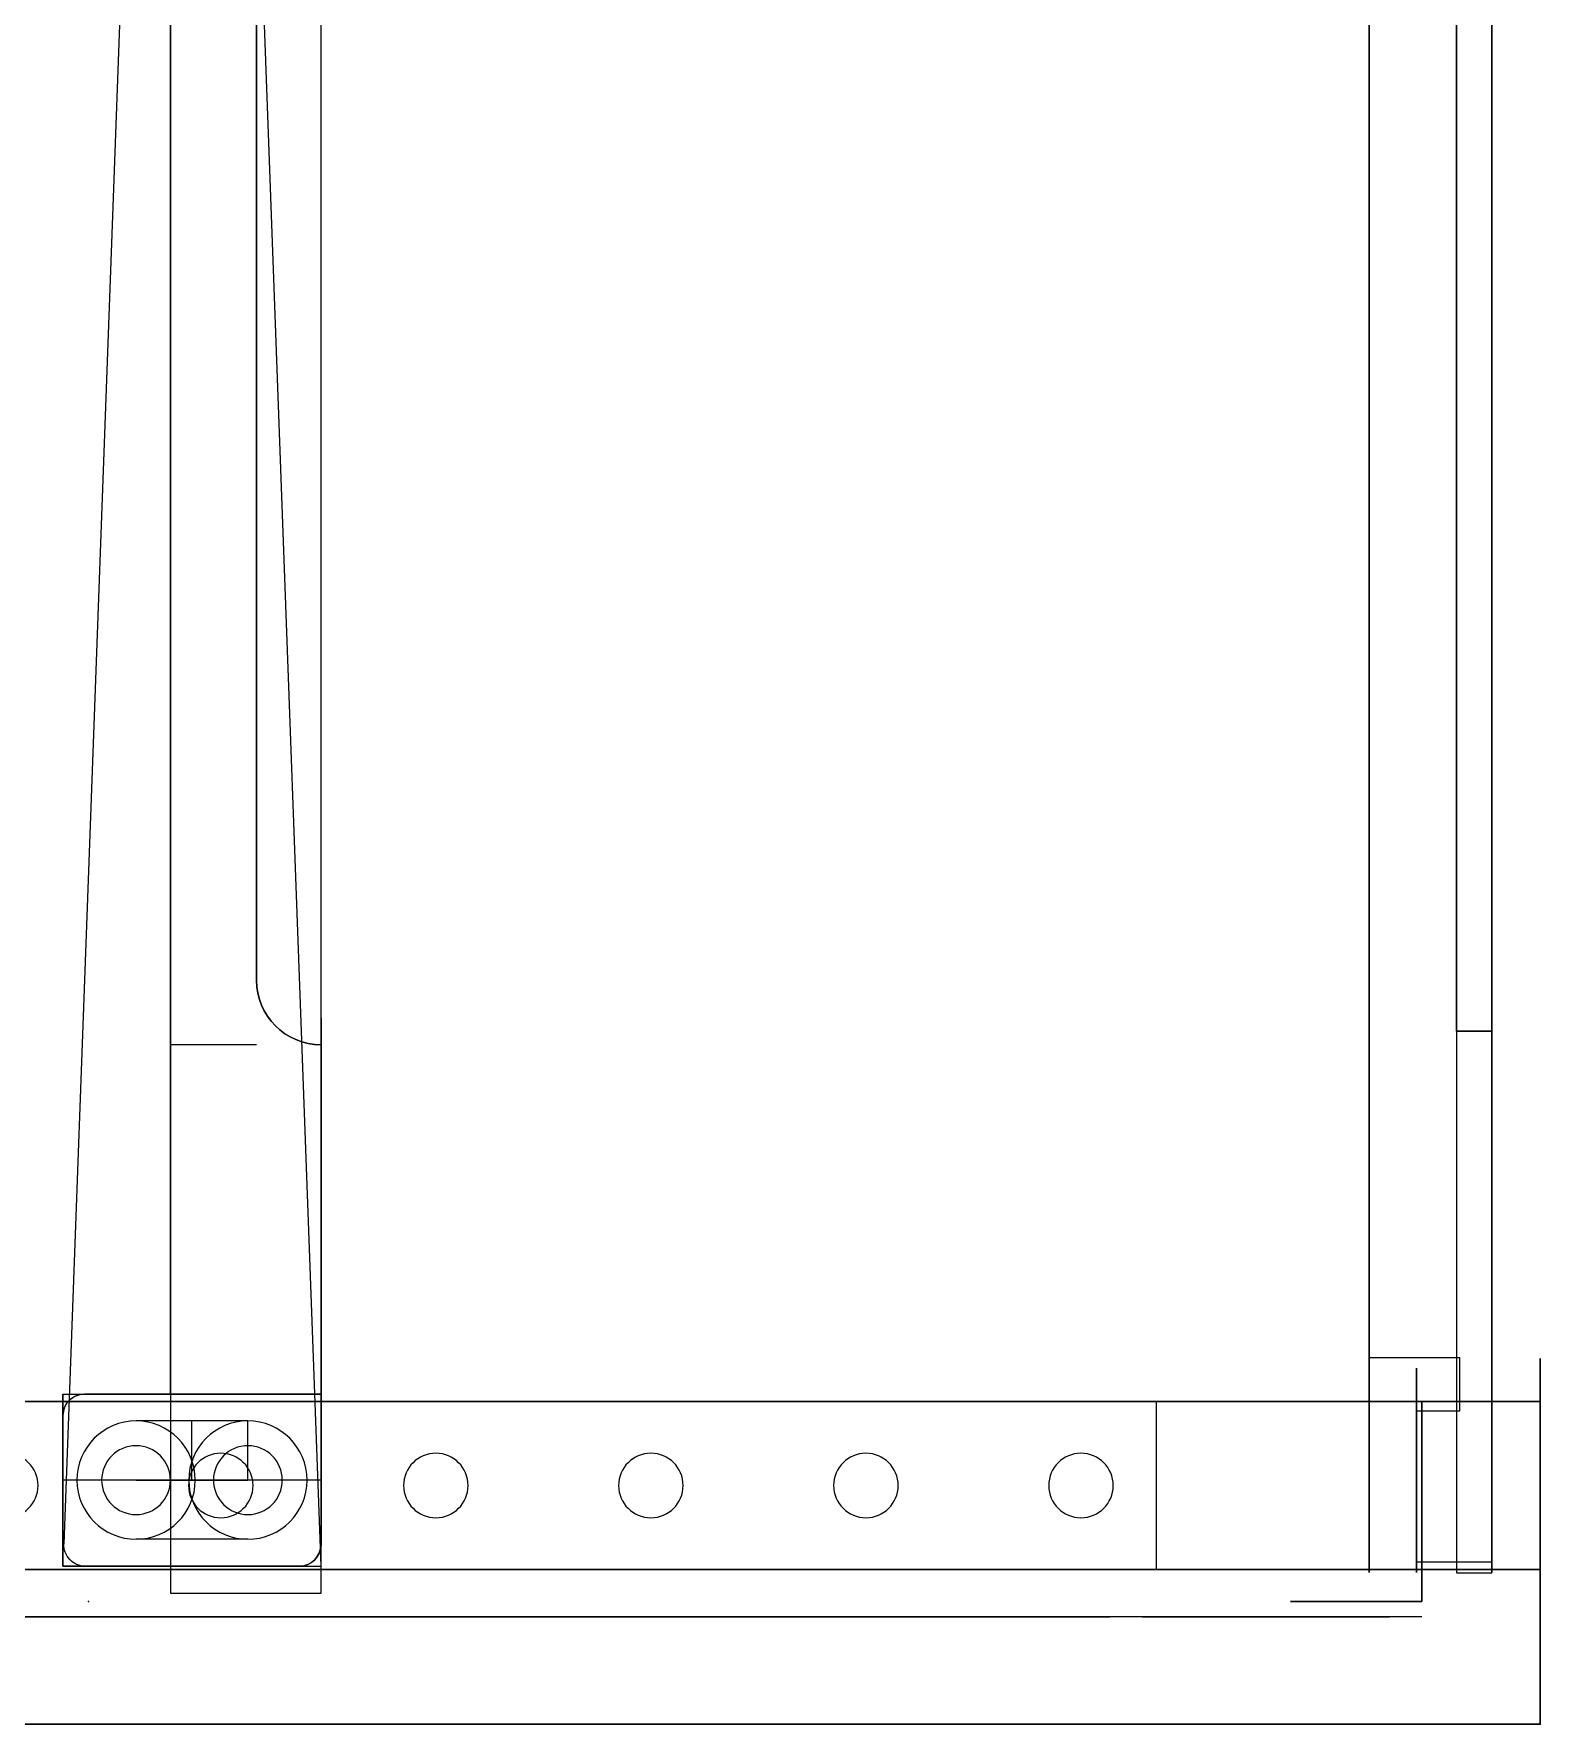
# Model space of a CAD drawing. Header units: centimetres. Extents: x -6.4 to 7.1, y 0 to 33.6.
# Drawn here: x 0.11 to 7.11, y 0 to 7.86 of the extents above; entities that cross this region are included whole.
import ezdxf

# ---------------------------------------------------------------- set-up
doc = ezdxf.new("R2010")
doc.units = ezdxf.units.CM
doc.header["$MEASUREMENT"] = 0
for name, color, linetype in [('1. Top rod v3_Sketch1', 7, 'Continuous'), ('1. Top rod v3_Sketch2', 7, 'Continuous'), ('1. Top rod v3_Sketch3', 7, 'Continuous'), ('1. Top rod v3_Sketch4', 7, 'Continuous'), ('1. Top rod v3_Sketch5', 7, 'Continuous'), ('1. Top rod v3_Sketch6', 7, 'Continuous'), ('1. Top rod v3_Sketch7', 7, 'Continuous'), ('2. Front Panel v6_Sketch1', 7, 'Continuous'), ('2. Front Panel v6_Sketch10', 7, 'Continuous'), ('2. Front Panel v6_Sketch11', 7, 'Continuous'), ('2. Front Panel v6_Sketch12', 7, 'Continuous'), ('2. Front Panel v6_Sketch13', 7, 'Continuous'), ('2. Front Panel v6_Sketch15', 7, 'Continuous'), ('2. Front Panel v6_Sketch16', 7, 'Continuous'), ('2. Front Panel v6_Sketch17', 7, 'Continuous'), ('2. Front Panel v6_Sketch18', 7, 'Continuous'), ('2. Front Panel v6_Sketch19', 7, 'Continuous'), ('2. Front Panel v6_Sketch2', 7, 'Continuous'), ('2. Front Panel v6_Sketch20', 7, 'Continuous'), ('2. Front Panel v6_Sketch21', 7, 'Continuous'), ('2. Front Panel v6_Sketch22', 7, 'Continuous'), ('2. Front Panel v6_Sketch23', 7, 'Continuous'), ('2. Front Panel v6_Sketch25', 7, 'Continuous'), ('2. Front Panel v6_Sketch27', 7, 'Continuous'), ('2. Front Panel v6_Sketch28', 7, 'Continuous'), ('2. Front Panel v6_Sketch29', 7, 'Continuous'), ('2. Front Panel v6_Sketch3', 7, 'Continuous'), ('2. Front Panel v6_Sketch30', 7, 'Continuous'), ('2. Front Panel v6_Sketch31', 7, 'Continuous'), ('2. Front Panel v6_Sketch4', 7, 'Continuous'), ('3. Side rod v3_Sketch1', 7, 'Continuous'), ('3. Side rod v3_Sketch2', 7, 'Continuous'), ('3. Side rod v3_Sketch3', 7, 'Continuous'), ('3. Side rod v3_Sketch4', 7, 'Continuous'), ('3. Side rod v3_Sketch5', 7, 'Continuous'), ('3. Side rod v3_Sketch6', 7, 'Continuous'), ('3. Side rod v3_Sketch7', 7, 'Continuous')]:
    doc.layers.add(name, color=color, linetype=linetype)

# ---------------------------------------------------------------- blocks, each defined once
blk = doc.blocks.new('1.Toprodv3')
at = {"layer": '1. Top rod v3_Sketch1'}
for p, q in [((-16.375, 0.6), (-13.825, 0.6)), ((-16.375, -0.6), (-16.375, 0.6)), ((-16.375, 0.6), (16.375, 0.6)), ((-16.375, 0.6), (16.375, -0.6)), ((-16.375, -0.4963), (-16.375, 0.6)), ((-16.275, 0.6), (-15.575, 0.6)), ((16.375, 0.6), (-16.2713, -0.5962)), ((-15.575, 0.6), (-15.575, -0.5)), ((-13.825, 0.6), (-13.95, 0.6)), ((-16.375, -0.1), (-16.375, 0.5)), ((-13.95, 0.3), (-13.95, -0.1)), ((-2.04, 0.3), (-13.65, 0.3)), ((-13.95, -0.1), (-16.375, -0.1)), ((-13.95, -0.1), (-1.75, -0.1)), ((-15.575, -0.6), (-16.375, -0.6)), ((-15.675, -0.6), (-16.375, -0.6))]:
    blk.add_line(p, q, dxfattribs=at)
for centre, radius, start, end in [((-16.275, 0.5), 0.1, 90, 180), ((-13.65, 0.6), 0.3, 180, 270), ((-16.275, -0.4963), 0.1, 180, 272.09845), ((-15.675, -0.5), 0.1, 270, 0)]:
    blk.add_arc(centre, radius, start, end, dxfattribs=at)
at = {"layer": '1. Top rod v3_Sketch2'}
for p, q in [((-16.5, 0.6), (-15.575, 0.6)), ((-16.5, -0.1), (-16.5, 0.6)), ((-16.275, 0.6), (-13.95, 0.6)), ((-15.575, 0.6), (-15.575, -0.1)), ((-16.375, -0.6), (-16.375, 0.5)), ((-13.65, 0.3), (-2.04, 0.3)), ((-15.575, -0.1), (-16.5, -0.1)), ((-16.375, -0.1), (-16.375, -0.6)), ((-15.575, -0.1), (-16.375, -0.1)), ((-0.7, -0.1), (-15.575, -0.1)), ((-15.575, -0.1), (-15.575, -0.5)), ((-15.575, -0.6), (-15.575, -0.1)), ((-15.675, -0.6), (-16.375, -0.6)), ((-16.375, -0.6), (-15.575, -0.6))]:
    blk.add_line(p, q, dxfattribs=at)
at = {"layer": '1. Top rod v3_Sketch2', "extrusion": (0, 0, -1)}
for centre, radius, start, end in [((16.275, 0.5), 0.1, 0, 90), ((13.65, 0.6), 0.3, 270, 360), ((15.675, -0.5), 0.1, 180, 270)]:
    blk.add_arc(centre, radius, start, end, dxfattribs=at)
at = {"layer": '1. Top rod v3_Sketch3'}
for p, q in [((-15.575, -0.1), (-15.575, 0.6)), ((-15.575, 0.6), (-13.95, 0.6)), ((-13.65, 0.3), (-2.04, 0.3)), ((-0.7, -0.1), (-15.575, -0.1))]:
    blk.add_line(p, q, dxfattribs=at)
at = {"layer": '1. Top rod v3_Sketch3', "extrusion": (0, 0, -1)}
blk.add_arc((13.65, 0.6), 0.3, 270, 360, dxfattribs=at)
at = {"layer": '1. Top rod v3_Sketch4'}
for p, q in [((-16.375, -0.1, 1), (-16.375, 0.6, 1)), ((-16.375, 0.6, 1), (-15.575, 0.6, 1)), ((-13.95, 0.6, 1), (-16.275, 0.6, 1)), ((-15.975, 0.6, 1), (-15.975, -0.6, 1)), ((-15.575, 0.6, 1), (-15.575, -0.1, 1)), ((-16.375, 0.5, 1), (-16.375, -0.6, 1)), ((-15.975, 0, 1), (-15.975, 0.26, 1)), ((-2.04, 0.3, 1), (-13.65, 0.3, 1)), ((-15.975, 0, 1), (-15.975, -0.26, 1)), ((-16.375, -0.1, 1), (-16.375, -0.6, 1)), ((-15.575, -0.6, 1), (-15.575, -0.1, 1)), ((-15.575, -0.5, 1), (-15.575, -0.1, 1)), ((-15.575, -0.1, 1), (-0.7, -0.1, 1)), ((-16.375, -0.6, 1), (-15.575, -0.6, 1)), ((-16.375, -0.6, 1), (-15.675, -0.6, 1))]:
    blk.add_line(p, q, dxfattribs=at)
for centre in [(-15.975, 0.26, 1), (-15.975, -0.26, 1)]:
    blk.add_circle(centre, 0.16, dxfattribs=at)
for centre, radius, start, end in [((-16.275, 0.5, 1), 0.1, 90, 180), ((-13.65, 0.6, 1), 0.3, 180, 270), ((-15.675, -0.5, 1), 0.1, 270, 0)]:
    blk.add_arc(centre, radius, start, end, dxfattribs=at)
at = {"layer": '1. Top rod v3_Sketch5'}
for p, q in [((-13.95, 0.6, 1), (-16.275, 0.6, 1)), ((-16.375, 0.5, 1), (-16.375, -0.6, 1)), ((-16.25, 0.26, 1), (-16.25, -0.26, 1)), ((-15.975, 0.26, 1), (-15.7, 0.26, 1)), ((-15.975, 0.26, 1), (-15.975, -0.26, 1)), ((-15.7, 0.26, 1), (-15.7, 0, 1)), ((-2.04, 0.3, 1), (-13.65, 0.3, 1)), ((-15.975, -0.26, 1), (-15.975, 0, 1)), ((-15.975, 0, 1), (-15.7, 0, 1)), ((-15.7, 0, 1), (-15.7, -0.26, 1)), ((-15.575, -0.1, 1), (-0.7, -0.1, 1)), ((-15.575, -0.5, 1), (-15.575, -0.1, 1)), ((-16.375, -0.6, 1), (-15.675, -0.6, 1))]:
    blk.add_line(p, q, dxfattribs=at)
for centre, radius in [((-15.975, 0.26, 1), 0.275), ((-15.975, 0.26, 1), 0.16), ((-15.975, -0.26, 1), 0.275), ((-15.975, -0.26, 1), 0.16)]:
    blk.add_circle(centre, radius, dxfattribs=at)
for centre, radius, start, end in [((-16.275, 0.5, 1), 0.1, 90, 180), ((-13.65, 0.6, 1), 0.3, 180, 270), ((-15.675, -0.5, 1), 0.1, 270, 0)]:
    blk.add_arc(centre, radius, start, end, dxfattribs=at)
at = {"layer": '1. Top rod v3_Sketch6'}
for p, q in [((-2.04, 0.3), (-13.65, 0.3)), ((-13.65, 0.3), (-13.65, 0.3, 1)), ((-13.65, 0.3), (-12.0598, 0.3)), ((-13.65, 0.3, 1), (-2.04, 0.3, 1)), ((-12.0598, 0.3, 0.32), (-11.3398, 0.3, 0.32)), ((-12.0598, 0.3), (-12.0598, 0.3, 0.32)), ((-11.3398, 0.3, 0.32), (-10.6198, 0.3, 0.32))]:
    blk.add_line(p, q, dxfattribs=at)
at = {"layer": '1. Top rod v3_Sketch6', "extrusion": (-3.82506e-17, 1, 0)}
for centre in [(12.0598, 0.32, 0.3), (11.3398, 0.32, 0.3), (10.6198, 0.32, 0.3)]:
    blk.add_circle(centre, 0.16, dxfattribs=at)
at = {"layer": '1. Top rod v3_Sketch7'}
for p, q in [((-2.04, 0.3), (-13.65, 0.3)), ((-13.65, 0.3), (-13.65, 0.3, 1)), ((-13.65, 0.3, 1), (-2.04, 0.3, 1)), ((-12.3898, 0.3, 0.665), (-13.65, 0.3, 0.665)), ((-13.65, 0.3), (-12.6898, 0.3)), ((-13.65, 0.3, 0.665), (-13.65, 0.3)), ((-11.3398, 0.3, 0.32), (-12.3898, 0.3, 0.32)), ((-12.3898, 0.3, 0.32), (-12.3898, 0.3, 0.3)), ((-10.2898, 0.3), (-12.3898, 0.3)), ((-12.3898, 0.3), (-12.3898, 0.3, 0.365)), ((-12.3898, 0.3), (-12.3898, 0.3, 0.665)), ((-12.3898, 0.3), (-12.3898, 0.3, 0.665)), ((-12.0898, 0.3, 0.665), (-10.5898, 0.3, 0.665)), ((-11.3398, 0.3, 0.32), (-10.2898, 0.3, 0.32)), ((-10.2898, 0.3, 0.32), (-10.2898, 0.3)), ((-10.2898, 0.3, 0.365), (-10.2898, 0.3, 0.3)), ((-10.2898, 0.3, 0.665), (-9.4, 0.3, 0.665)), ((-10.2898, 0.3), (-10.2898, 0.3, 0.665)), ((-9.4, 0.3), (-9.9898, 0.3)), ((-9.4, 0.3, 0.665), (-9.4, 0.3))]:
    blk.add_line(p, q, dxfattribs=at)
at = {"layer": '1. Top rod v3_Sketch7', "extrusion": (-3.82506e-17, 1, 0)}
for centre in [(12.0598, 0.32, 0.3), (11.3398, 0.32, 0.3), (10.6198, 0.32, 0.3)]:
    blk.add_circle(centre, 0.16, dxfattribs=at)
for centre, start, end in [((12.6898, 0.3, 0.3), 180, 270), ((12.0898, 0.365, 0.3), 0, 90), ((10.5898, 0.365, 0.3), 90, 180), ((9.9898, 0.3, 0.3), 270, 360)]:
    blk.add_arc(centre, 0.3, start, end, dxfattribs=at)
blk = doc.blocks.new('3.Siderodv3')
at = {"layer": '3. Side rod v3_Sketch1'}
for p, q in [((-16.375, 0, -0.5), (16.375, 0, -0.5)), ((-16.375, 0, 0.5), (-16.375, 0, -0.5)), ((16.375, 0, 0.5), (-16.375, 0, 0.5)), ((-16.375, 0, -0.5), (16.375, 0, 0.5)), ((16.375, 0, -0.5), (-16.375, 0, 0.5))]:
    blk.add_line(p, q, dxfattribs=at)
at = {"layer": '3. Side rod v3_Sketch2'}
for p, q in [((16.375, 0.57, -0.5), (-16.375, 0.57, -0.5)), ((-16.375, 0.57, 0.5), (16.375, 0.57, 0.5)), ((-15.425, 0.57, 0.5), (-16.375, 0.57, 0.5)), ((-16.375, 0.57, -0.5), (-16.375, 0.57, 0.5)), ((-16.375, 0.57, -0.5), (-15.425, 0.57, -0.5)), ((-16.375, 0.57, 0.5), (-16.375, 0.57, -0.5)), ((-15.425, 0.57, -0.5), (-15.425, 0.57, 0.5))]:
    blk.add_line(p, q, dxfattribs=at)
at = {"layer": '3. Side rod v3_Sketch3'}
for p, q in [((-15.425, 0.35, -0.5), (-16.375, 0.35, -0.5)), ((-16.375, 0.35, -0.5), (-16.375, 0.35, 0.5)), ((-16.375, 0.35), (-15.97, 0.35)), ((-16.375, 0.35, 0.5), (-15.425, 0.35, 0.5)), ((-15.425, 0.35, 0.5), (-15.425, 0.35, -0.5))]:
    blk.add_line(p, q, dxfattribs=at)
at = {"layer": '3. Side rod v3_Sketch3', "extrusion": (0, 1, 0)}
blk.add_circle((15.97, 0, 0.35), 0.155, dxfattribs=at)
at = {"layer": '3. Side rod v3_Sketch4'}
for p, q in [((-16.375, 0.35, -0.5), (-16.375, 0.35, 0.5)), ((-16.375, 0.35, 0.5), (-15.425, 0.35, 0.5)), ((-15.425, 0.35, -0.5), (-16.375, 0.35, -0.5)), ((-15.575, 0.35, 0.5), (-15.575, 0.35, 0.15)), ((-15.575, 0.35, 0.15), (-15.425, 0.35, 0.15)), ((-15.425, 0.35, 0.5), (-15.575, 0.35, 0.5)), ((-15.425, 0.35, 0.5), (-15.425, 0.35, -0.5)), ((-15.425, 0.35, 0.15), (-15.425, 0.35, 0.5))]:
    blk.add_line(p, q, dxfattribs=at)
at = {"layer": '3. Side rod v3_Sketch4', "extrusion": (0, 1, 0)}
blk.add_circle((15.97, 0, 0.35), 0.155, dxfattribs=at)
at = {"layer": '3. Side rod v3_Sketch5'}
for p, q in [((16.375, 0.57, 0.5), (-15.375, 0.57, 0.5)), ((-15.375, 0.57, 0.5), (-15.375, 0.15, 0.5)), ((-16.325, 0.35, 0.5), (-16.325, 0, 0.5)), ((-15.625, 0.35, 0.5), (-16.325, 0.35, 0.5)), ((-15.625, 0.15, 0.5), (-15.625, 0.35, 0.5)), ((-16.3768, 0.163, 0.5), (-16.3768, 0, 0.5)), ((-13.8568, 0.163, 0.5), (-16.3768, 0.163, 0.5)), ((-13.8568, 0, 0.5), (-13.8568, 0.163, 0.5)), ((-13.8568, 0.163, 0.5), (-13.8568, 0, 0.5)), ((0.5432, 0.163, 0.5), (-13.8568, 0.163, 0.5)), ((-15.375, 0.15, 0.5), (-15.625, 0.15, 0.5)), ((-16.3768, 0, 0.5), (-13.8568, 0, 0.5)), ((-16.325, 0, 0.5), (16.375, 0, 0.5)), ((-13.8568, 0, 0.5), (0.5432, 0, 0.5))]:
    blk.add_line(p, q, dxfattribs=at)
at = {"layer": '3. Side rod v3_Sketch6'}
for p, q in [((-15.375, 0.57, 0.5), (-15.375, 0.15, 0.5)), ((16.375, 0.57, 0.5), (-15.375, 0.57, 0.5)), ((-15.375, 0.57, 0.5), (1.725, 0.57, 0.5)), ((-16.325, 0.35, 0.5), (-16.325, 0, 0.5)), ((-15.625, 0.35, 0.5), (-16.325, 0.35, 0.5)), ((-15.625, 0.15, 0.5), (-15.625, 0.35, 0.5)), ((-13.8568, 0, 0.5), (-13.8568, 0.163, 0.5)), ((-13.8568, 0.163, 0.5), (0.5432, 0.163, 0.5)), ((-15.375, 0.15, 0.5), (-15.625, 0.15, 0.5)), ((-16.325, 0, 0.5), (-13.8568, 0, 0.5))]:
    blk.add_line(p, q, dxfattribs=at)
at = {"layer": '3. Side rod v3_Sketch7'}
for p, q in [((-15.425, 0.57, -0.45), (-15.425, 0.57, 0.45)), ((-15.425, 0.57), (-12.175, 0.57)), ((1.675, 0.57, -0.5), (-15.375, 0.57, -0.5)), ((-15.375, 0.57, 0.5), (1.675, 0.57, 0.5)), ((-12.175, 0.57), (-12.025, 0.57)), ((-12.025, 0.57), (-1.195, 0.57))]:
    blk.add_line(p, q, dxfattribs=at)
at = {"layer": '3. Side rod v3_Sketch7', "extrusion": (0, 1, 0)}
blk.add_circle((12.025, 0, 0.57), 0.15, dxfattribs=at)
for centre, start, end in [((15.375, -0.45, 0.57), 270, 0), ((15.375, 0.45, 0.57), 0, 90)]:
    blk.add_arc(centre, 0.05, start, end, dxfattribs=at)
blk = doc.blocks.new('2.FrontPanelv6')
at = {"layer": '2. Front Panel v6_Sketch1'}
for p, q in [((6.75, 0, -11), (-6.75, 0, -11)), ((-6.75, 0, 11), (6.75, 0, 11)), ((-6.75, 0, 11), (6.75, 0, -11)), ((6.75, 0, 11), (-6.75, 0, -11)), ((-6.75, 0, -11), (-6.75, 0, 11))]:
    blk.add_line(p, q, dxfattribs=at)
blk.add_point((0, 0), dxfattribs=at)
blk.add_point((0, 0), dxfattribs=at)
at = {"layer": '2. Front Panel v6_Sketch10'}
for p, q in [((-6.535, 1.5, 10.77), (6.535, 1.5, 10.77)), ((-6.535, 1.5, -10.77), (-6.535, 1.5, 10.77)), ((6.535, 1.5, -10.77), (-6.535, 1.5, -10.77)), ((-6.2005, 1.5, -1.7087), (-6.2005, 1.5, -4.6118)), ((-6.2005, 1.5, -6.6082), (-6.2005, 1.5, -10.05)), ((-6.2005, 1.5, 0.7113), (-6.2005, 1.5, -0.6813)), ((-6.2005, 1.5, -10.05), (6.25, 1.5, -10.05)), ((-6.2005, 1.5, -10.05), (-6.2005, 1.5, -10.77)), ((6.25, 1.5, -10.05), (-6.2005, 1.5, -10.05)), ((-6.2005, 1.5, 9.77), (-6.2005, 1.5, 1.7387)), ((6.25, 1.5, 9.77), (-6.2005, 1.5, 9.77)), ((-6.2005, 1.5, -10.77), (6.25, 1.5, -10.77)), ((-6.15, 1.5, -0.695), (-5.69, 1.5, -0.695)), ((-5.69, 1.5, -1.695), (-6.15, 1.5, -1.695)), ((-5.69, 1.5, 0.725), (-6.15, 1.5, 0.725)), ((-6.15, 1.5, 1.725), (-5.69, 1.5, 1.725)), ((-5.755, 1.5, -4.9857), (-5.755, 1.5, -6.2343)), ((-5.59, 1.5, -0.795), (-5.59, 1.5, -1.595)), ((-5.59, 1.5, 1.625), (-5.59, 1.5, 0.825))]:
    blk.add_line(p, q, dxfattribs=at)
at = {"layer": '2. Front Panel v6_Sketch10', "extrusion": (0, 1, 0)}
for centre, radius, start, end in [((5.75, -4.395, 1.5), 0.5, 280.07865, 334.30264), ((6.15, -0.595, 1.5), 0.1, 270, 300.36356), ((5.75, -6.825, 1.5), 0.5, 25.69736, 79.92135), ((6.15, 1.825, 1.5), 0.1, 270, 300.36356), ((6.15, 0.625, 1.5), 0.1, 59.63644, 90), ((6.15, -1.795, 1.5), 0.1, 59.63644, 90), ((5.855, -6.2343, 1.5), 0.1, 180, 259.92135), ((5.855, -4.9857, 1.5), 0.1, 100.07865, 180), ((5.69, -0.795, 1.5), 0.1, 90, 180), ((5.69, 0.825, 1.5), 0.1, 180, 270), ((5.69, 1.625, 1.5), 0.1, 90, 180), ((5.69, -1.595, 1.5), 0.1, 180, 270)]:
    blk.add_arc(centre, radius, start, end, dxfattribs=at)
at = {"layer": '2. Front Panel v6_Sketch10'}
blk.add_point((0, 1.5), dxfattribs=at)
at = {"layer": '2. Front Panel v6_Sketch11'}
for p, q in [((-6.75, 0.72, -11), (-6.75, 0.72, 11)), ((-6.75, 0.72, 11), (6.75, 0.72, 11)), ((6.75, 0.72, -11), (-6.75, 0.72, -11)), ((-6.535, 0.72, 10.77), (-6.535, 0.72, -10.77)), ((6.535, 0.72, 10.77), (-6.535, 0.72, 10.77)), ((-6.2005, 0.72, -10.77), (6.25, 0.72, -10.77)), ((0, 0.72), (0, 0.72, -15))]:
    blk.add_line(p, q, dxfattribs=at)
blk.add_point((0, 0.72), dxfattribs=at)
at = {"layer": '2. Front Panel v6_Sketch12'}
for p, q in [((6.75, 0.72, -11), (-6.75, 0.72, -11)), ((-6.75, 0.72, -11), (-6.75, 0.72, 11)), ((-6.75, 0.72, 11), (6.75, 0.72, 11)), ((-6.535, 0.72, -10.77), (-6.2005, 0.72, -10.77)), ((-6.535, 0.72, 10.77), (-6.535, 0.72, -10.77)), ((6.535, 0.72, 10.77), (-6.535, 0.72, 10.77)), ((-6.2005, 0.72, -10.77), (4.8, 0.72, -10.77)), ((-6.2005, 0.72, -10.77), (-6.0505, 0.72, -10.77)), ((-4.9005, 0.72, -10.77), (-6.0505, 0.72, -10.77)), ((-6.0505, 0.72, -10.77), (-6.0505, 0.72, -10.62)), ((-6.0505, 0.72, -10.62), (-4.9005, 0.72, -10.62)), ((-6.0505, 0.72, -10.77), (-4.9005, 0.72, -10.77)), ((-6.0505, 0.72, -10.77), (-4.9005, 0.72, -10.77)), ((-4.9005, 0.72, -10.92), (-6.0505, 0.72, -10.92)), ((-6.0505, 0.72, -10.92), (-6.0505, 0.72, -10.77)), ((-4.9005, 0.72, -10.62), (-4.9005, 0.72, -10.77)), ((-4.9005, 0.72, -10.77), (-4.9005, 0.72, -10.92))]:
    blk.add_line(p, q, dxfattribs=at)
at = {"layer": '2. Front Panel v6_Sketch12', "extrusion": (0, 1, 0)}
for centre in [(6.0505, -10.77, 0.72), (4.9005, -10.77, 0.72)]:
    blk.add_circle(centre, 0.15, dxfattribs=at)
at = {"layer": '2. Front Panel v6_Sketch12'}
blk.add_point((0, 0.72), dxfattribs=at)
at = {"layer": '2. Front Panel v6_Sketch13'}
for p, q in [((-6.2005, 1.5, -10.77), (-6.535, 1.5, -10.77)), ((-6.535, 1.5, -10.77), (-6.535, 1.5, 10.77)), ((-6.535, 1.5, 10.77), (6.535, 1.5, 10.77)), ((-6.2005, 1.5, -6.6082), (-6.2005, 1.5, -10.77)), ((6.25, 1.5, 9.77), (-6.2005, 1.5, 9.77)), ((-6.2005, 1.5, 9.77), (-6.2005, 1.5, 1.7387)), ((-6.2005, 1.5, 0.7113), (-6.2005, 1.5, -0.6813)), ((-6.2005, 1.5, -1.7087), (-6.2005, 1.5, -4.6118)), ((-6.2, 1.5, 2.2), (-6.2, 1.5, -2.1)), ((-5.69, 1.5, 0.725), (-6.15, 1.5, 0.725)), ((-6.15, 1.5, -0.695), (-5.69, 1.5, -0.695)), ((-5.69, 1.5, -1.695), (-6.15, 1.5, -1.695)), ((-6.15, 1.5, 1.725), (-5.69, 1.5, 1.725)), ((-5.755, 1.5, -4.9857), (-5.755, 1.5, -6.2343)), ((-5.59, 1.5, 1.625), (-5.59, 1.5, 0.825)), ((-5.59, 1.5, -0.795), (-5.59, 1.5, -1.595))]:
    blk.add_line(p, q, dxfattribs=at)
at = {"layer": '2. Front Panel v6_Sketch13', "extrusion": (0, 1, 0)}
for centre, radius, start, end in [((5.75, -6.825, 1.5), 0.5, 25.69736, 79.92135), ((6.15, 1.825, 1.5), 0.1, 270, 300.36356), ((6.15, -0.595, 1.5), 0.1, 270, 300.36356), ((6.15, 0.625, 1.5), 0.1, 59.63644, 90), ((6.15, -1.795, 1.5), 0.1, 59.63644, 90), ((5.75, -4.395, 1.5), 0.5, 280.07865, 334.30264), ((5.855, -6.2343, 1.5), 0.1, 180, 259.92135), ((5.855, -4.9857, 1.5), 0.1, 100.07865, 180), ((5.69, 0.825, 1.5), 0.1, 180, 270), ((5.69, -0.795, 1.5), 0.1, 90, 180), ((5.69, -1.595, 1.5), 0.1, 180, 270), ((5.69, 1.625, 1.5), 0.1, 90, 180)]:
    blk.add_arc(centre, radius, start, end, dxfattribs=at)
at = {"layer": '2. Front Panel v6_Sketch13'}
blk.add_point((0, 1.5), dxfattribs=at)
at = {"layer": '2. Front Panel v6_Sketch15'}
for p, q in [((-6.2, 1.5, 1.7384), (-6.2, 0.57, 1.7384)), ((-6.2, 1.5, 0.7116), (-6.2, 1.5, 1.7384)), ((-6.2, 0.57, 0.7116), (-6.2, 1.5, 0.7116)), ((-6.2, 0.57, 1.7384), (-6.2, 0.57, 0.7116))]:
    blk.add_line(p, q, dxfattribs=at)
blk.add_point((-6.2, 0), dxfattribs=at)
at = {"layer": '2. Front Panel v6_Sketch16'}
for p, q in [((-6.2, 1.5, -0.6816), (-6.2, 0.57, -0.6816)), ((-6.2, 0.57, -1.7084), (-6.2, 1.5, -1.7084)), ((-6.2, 1.5, -1.7084), (-6.2, 1.5, -0.6816)), ((-6.2, 0.57, -0.6816), (-6.2, 0.57, -1.7084))]:
    blk.add_line(p, q, dxfattribs=at)
blk.add_point((-6.2, 0), dxfattribs=at)
at = {"layer": '2. Front Panel v6_Sketch17'}
for p, q in [((-6.535, 1.5, -5.12), (-6.535, 1.5, 10.77)), ((-6.2005, 1.5, -10.77), (-6.535, 1.5, -10.77)), ((-6.535, 1.5, -6.12), (-6.175, 1.5, -6.12)), ((-6.175, 1.5, -5.12), (-6.535, 1.5, -5.12)), ((-6.535, 1.5, 10.77), (6.535, 1.5, 10.77)), ((-6.535, 1.5, -10.77), (-6.535, 1.5, -6.12)), ((-6.2005, 1.5, -3.82), (-6.535, 1.5, -3.82)), ((-6.535, 1.5, -3.82), (-6.535, 1.5, 9.77)), ((-6.535, 1.5, 9.77), (-6.2005, 1.5, 9.77)), ((-6.535, 1.5, -10.77), (-6.535, 1.5, -3.82)), ((-6.535, 1.5, -3.82), (-6.2005, 1.5, -3.82)), ((-6.2005, 1.5, 9.77), (-6.2005, 1.5, 1.7387)), ((-6.2, 1.5, 1.7384), (-6.2005, 1.5, 1.7384)), ((-6.2005, 1.5, -1.7084), (-6.2, 1.5, -1.7084)), ((-6.2005, 1.5, -6.6082), (-6.2005, 1.5, -10.77)), ((-6.2005, 1.5, -1.7087), (-6.2005, 1.5, -4.6118)), ((-6.2005, 1.5, -0.6816), (-6.2005, 1.5, -1.7084)), ((-6.2, 1.5, -0.6816), (-6.2005, 1.5, -0.6816)), ((6.25, 1.5, 9.77), (-6.2005, 1.5, 9.77)), ((-6.2005, 1.5, 0.7113), (-6.2005, 1.5, -0.6813)), ((-6.2005, 1.5, 0.7116), (-6.2, 1.5, 0.7116)), ((-6.2005, 1.5, 9.77), (-6.2005, 1.5, -3.82)), ((-6.2005, 1.5, 1.7384), (-6.2005, 1.5, 0.7116)), ((-6.175, 1.5, -6.12), (-6.175, 1.5, -5.12)), ((-5.755, 1.5, -4.9857), (-5.755, 1.5, -6.2343))]:
    blk.add_line(p, q, dxfattribs=at)
at = {"layer": '2. Front Panel v6_Sketch17', "extrusion": (0, 1, 0)}
for centre, radius, start, end in [((6.15, 1.825, 1.5), 0.1, 299.99999, 300.36356), ((6.15, -1.795, 1.5), 0.1, 59.63644, 60.00001), ((5.75, -6.825, 1.5), 0.5, 25.69736, 79.92135), ((5.75, -4.395, 1.5), 0.5, 280.07865, 334.30264), ((6.15, -0.595, 1.5), 0.1, 299.99999, 300.36356), ((6.15, 0.625, 1.5), 0.1, 59.63644, 60.00001), ((5.855, -4.9857, 1.5), 0.1, 100.07865, 180), ((5.855, -6.2343, 1.5), 0.1, 180, 259.92135)]:
    blk.add_arc(centre, radius, start, end, dxfattribs=at)
at = {"layer": '2. Front Panel v6_Sketch17'}
blk.add_point((0, 1.5), dxfattribs=at)
at = {"layer": '2. Front Panel v6_Sketch18'}
blk.add_point((0, 0.57), dxfattribs=at)
at = {"layer": '2. Front Panel v6_Sketch19'}
blk.add_point((0, 0.57), dxfattribs=at)
at = {"layer": '2. Front Panel v6_Sketch2'}
for p, q in [((6.75, 0, -3.58), (-6.75, 0, -3.58)), ((-6.75, 0, 11), (-6.75, 0, -11)), ((-6.75, 0, -11), (6.75, 0, -11)), ((-6.75, 0, -11), (6.75, 0, -11)), ((6.75, 0, -3.68), (-6.75, 0, -3.68)), ((-6.75, 0, -3.68), (-6.75, 0, -11)), ((6.75, 0, 11), (-6.75, 0, 11))]:
    blk.add_line(p, q, dxfattribs=at)
blk.add_point((0, 0), dxfattribs=at)
at = {"layer": '2. Front Panel v6_Sketch20'}
for p, q in [((-6.2005, 0.57, 0.7116), (-6.2005, 0.57, 1.7384)), ((-6.2, 0.57, 0.7116), (-6.2005, 0.57, 0.7116)), ((-6.2005, 0.57, 1.7384), (-6.2, 0.57, 1.7384)), ((-6.15, 0.57, 1.725), (-5.69, 0.57, 1.725)), ((-5.69, 0.57, 0.725), (-6.15, 0.57, 0.725)), ((-5.92, 0.57, 1.725), (-5.92, 0.57, 1.225)), ((-5.59, 0.57, 1.625), (-5.59, 0.57, 0.825))]:
    blk.add_line(p, q, dxfattribs=at)
at = {"layer": '2. Front Panel v6_Sketch20', "extrusion": (0, 1, 0)}
blk.add_circle((5.92, 1.225, 0.57), 0.15, dxfattribs=at)
for centre, start, end in [((6.15, 1.825, 0.57), 270, 299.99999), ((6.15, 0.625, 0.57), 60.00001, 90), ((5.69, 0.825, 0.57), 180, 270), ((5.69, 1.625, 0.57), 90, 180)]:
    blk.add_arc(centre, 0.1, start, end, dxfattribs=at)
at = {"layer": '2. Front Panel v6_Sketch20'}
blk.add_point((0, 0.57), dxfattribs=at)
at = {"layer": '2. Front Panel v6_Sketch21'}
for p, q in [((-6.2, 0.57, -1.7084), (-6.2005, 0.57, -1.7084)), ((-6.2005, 0.57, -0.6816), (-6.2, 0.57, -0.6816)), ((-6.2005, 0.57, -1.7084), (-6.2005, 0.57, -0.6816)), ((-5.69, 0.57, -1.695), (-6.15, 0.57, -1.695)), ((-6.15, 0.57, -0.695), (-5.69, 0.57, -0.695)), ((-5.92, 0.57, -0.695), (-5.92, 0.57, -1.195)), ((-5.59, 0.57, -0.795), (-5.59, 0.57, -1.595))]:
    blk.add_line(p, q, dxfattribs=at)
at = {"layer": '2. Front Panel v6_Sketch21', "extrusion": (0, 1, 0)}
blk.add_circle((5.92, -1.195, 0.57), 0.15, dxfattribs=at)
for centre, start, end in [((6.15, -1.795, 0.57), 60.00001, 90), ((6.15, -0.595, 0.57), 270, 299.99999), ((5.69, -1.595, 0.57), 180, 270), ((5.69, -0.795, 0.57), 90, 180)]:
    blk.add_arc(centre, 0.1, start, end, dxfattribs=at)
at = {"layer": '2. Front Panel v6_Sketch21'}
blk.add_point((0, 0.57), dxfattribs=at)
at = {"layer": '2. Front Panel v6_Sketch22'}
for p, q in [((-6.75, 1.7, 2.6503), (-6.75, 1.7, -2.4)), ((-6.75, 1.7, -2.4), (-6.75, 0, -2.4)), ((-6.75, 0, 2.6503), (-6.75, 1.7, 2.6503)), ((-6.75, 0.72, 11), (-6.75, 0.72, -11)), ((-6.75, 0.72, -11), (-6.75, 0, -11)), ((-6.75, 0, 11), (-6.75, 0.72, 11)), ((-6.75, 0.1, -3.58), (-6.75, 0, -3.58)), ((-6.75, 0, -3.68), (-6.75, 0.1, -3.68)), ((-6.75, 0.1, -3.68), (-6.75, 0.1, -3.58)), ((-6.75, 0, -11), (-6.75, 0, -3.68)), ((-6.75, 0, -3.58), (-6.75, 0, 11)), ((-6.75, 0, -2.4), (-6.75, 0, 2.6503))]:
    blk.add_line(p, q, dxfattribs=at)
blk.add_point((-6.75, 0), dxfattribs=at)
at = {"layer": '2. Front Panel v6_Sketch23'}
for p, q in [((-6.175, 1.5, -5.12), (-6.175, 1.5, -6.12)), ((-6.175, 1.5, -6.12), (-6.175, 0.92, -6.12)), ((-6.175, 1.5, -5.62), (-6.175, 0.72, -5.62)), ((-6.175, 0.92, -5.12), (-6.175, 1.5, -5.12)), ((-6.175, 0.72, -5.92), (-6.175, 0.72, -5.32))]:
    blk.add_line(p, q, dxfattribs=at)
at = {"layer": '2. Front Panel v6_Sketch23', "extrusion": (-1, 0, 0)}
blk.add_circle((-1.11, -5.62, 6.175), 0.15, dxfattribs=at)
for centre, start, end in [((-0.92, -5.92, 6.175), 270, 360), ((-0.92, -5.32, 6.175), 0, 90)]:
    blk.add_arc(centre, 0.2, start, end, dxfattribs=at)
at = {"layer": '2. Front Panel v6_Sketch23'}
blk.add_point((-6.175, 0), dxfattribs=at)
at = {"layer": '2. Front Panel v6_Sketch25'}
for p, q in [((-6.2005, 0.5, -10.05), (6.25, 0.5, -10.05)), ((-6.2005, 0.5, -10.77), (-6.2005, 0.5, -10.05)), ((-4.9005, 0.5, -10.62), (-6.0505, 0.5, -10.62)), ((4.8, 0.5, -10.77), (-4.7505, 0.5, -10.77)), ((0.0247, 0.5, -10.05), (0.0247, 0.5, -10.36))]:
    blk.add_line(p, q, dxfattribs=at)
at = {"layer": '2. Front Panel v6_Sketch25', "extrusion": (0, 1, 0)}
blk.add_circle((-0.0247, -10.36, 0.5), 0.15, dxfattribs=at)
for centre, start, end in [((6.0505, -10.77, 0.5), 0, 90), ((4.9005, -10.77, 0.5), 90, 180)]:
    blk.add_arc(centre, 0.15, start, end, dxfattribs=at)
at = {"layer": '2. Front Panel v6_Sketch25'}
blk.add_point((0, 0.5), dxfattribs=at)
at = {"layer": '2. Front Panel v6_Sketch27'}
for p, q in [((6.25, 1.5, 9.77), (-6.535, 1.5, 9.77)), ((-6.535, 1.5, 9.77), (-6.535, 1.5, 10.77)), ((-6.535, 1.5, 10.77), (6.535, 1.5, 10.77))]:
    blk.add_line(p, q, dxfattribs=at)
blk.add_point((0, 1.5), dxfattribs=at)
at = {"layer": '2. Front Panel v6_Sketch28'}
for p, q in [((-6.535, 1.5, 9.77), (-6.535, 1.5, 10.77)), ((-6.535, 1.5, 10.77), (4.715, 1.5, 10.77)), ((-6.535, 1.5, 10.77), (-6.015, 1.5, 10.77)), ((6.25, 1.5, 9.77), (-6.535, 1.5, 9.77)), ((-4.865, 1.5, 10.62), (-6.015, 1.5, 10.62)), ((-6.015, 1.5, 10.62), (-6.015, 1.5, 10.77)), ((-4.865, 1.5, 10.77), (-6.015, 1.5, 10.77)), ((-6.015, 1.5, 10.77), (-6.015, 1.5, 10.92)), ((-6.015, 1.5, 10.92), (-4.865, 1.5, 10.92)), ((-6.015, 1.5, 10.77), (-4.865, 1.5, 10.77)), ((-6.015, 1.5, 10.77), (-4.865, 1.5, 10.77)), ((-4.865, 1.5, 10.77), (-4.865, 1.5, 10.62)), ((-4.865, 1.5, 10.92), (-4.865, 1.5, 10.77))]:
    blk.add_line(p, q, dxfattribs=at)
at = {"layer": '2. Front Panel v6_Sketch28', "extrusion": (0, 1, 0)}
for centre in [(6.015, 10.77, 1.5), (4.865, 10.77, 1.5)]:
    blk.add_circle(centre, 0.15, dxfattribs=at)
at = {"layer": '2. Front Panel v6_Sketch28'}
blk.add_point((0, 1.5), dxfattribs=at)
at = {"layer": '2. Front Panel v6_Sketch29'}
for p, q in [((-6.535, 1.5, 10.77), (-6.165, 1.5, 10.77)), ((-6.535, 1.5, 9.77), (-6.535, 1.5, 10.77)), ((6.25, 1.5, 9.77), (-6.535, 1.5, 9.77)), ((-6.015, 1.5, 10.62), (-4.865, 1.5, 10.62)), ((-4.965, 1.5, 10.48), (-4.965, 1.5, 10.62)), ((0.735, 1.5, 10.48), (-4.965, 1.5, 10.48)), ((-4.715, 1.5, 10.77), (4.715, 1.5, 10.77))]:
    blk.add_line(p, q, dxfattribs=at)
at = {"layer": '2. Front Panel v6_Sketch29', "extrusion": (0, 1, 0)}
for centre, start, end in [((6.015, 10.77, 1.5), 270, 360), ((4.865, 10.77, 1.5), 180, 270)]:
    blk.add_arc(centre, 0.15, start, end, dxfattribs=at)
at = {"layer": '2. Front Panel v6_Sketch29'}
blk.add_point((0, 1.5), dxfattribs=at)
at = {"layer": '2. Front Panel v6_Sketch3'}
for p, q in [((6.75, 1.5, -11), (-6.75, 1.5, -11)), ((-6.75, 1.5, 11), (-6.75, 1.5, 10.77)), ((-6.75, 1.5, 10.77), (6.75, 1.5, 10.77)), ((-6.75, 1.5, 11), (6.75, 1.5, 11)), ((6.75, 1.5, 11), (-6.75, 1.5, 11)), ((6.75, 1.5, -11), (-6.75, 1.5, -11)), ((-6.75, 1.5, -11), (-6.75, 1.5, 11)), ((-6.75, 1.5, -10.77), (6.75, 1.5, -10.77)), ((-6.75, 1.5, -11), (-6.75, 1.5, -10.77)), ((-6.535, 1.5, 10.77), (-6.535, 1.5, -10.77)), ((0, 1.5, 10.77), (-6.535, 1.5, 10.77)), ((0, 1.5, 10.77), (6.535, 1.5, 10.77))]:
    blk.add_line(p, q, dxfattribs=at)
blk.add_point((0, 1.5), dxfattribs=at)
at = {"layer": '2. Front Panel v6_Sketch30'}
for p, q in [((-6.535, 1.5, 9.77), (-6.535, 1.5, 10.77)), ((6.25, 1.5, 9.77), (-6.535, 1.5, 9.77)), ((-6.535, 1.5, 10.77), (-6.165, 1.5, 10.77)), ((-6.015, 1.5, 10.62), (-4.965, 1.5, 10.62)), ((-4.965, 1.5, 10.62), (-4.965, 1.5, 10.48)), ((-4.965, 1.5, 10.48), (0.735, 1.5, 10.48))]:
    blk.add_line(p, q, dxfattribs=at)
at = {"layer": '2. Front Panel v6_Sketch30', "extrusion": (0, 1, 0)}
blk.add_arc((6.015, 10.77, 1.5), 0.15, 270, 360, dxfattribs=at)
at = {"layer": '2. Front Panel v6_Sketch30'}
blk.add_point((0, 1.5), dxfattribs=at)
at = {"layer": '2. Front Panel v6_Sketch31'}
for p, q in [((-4.965, 1.5, 10.48), (-4.965, 0.72, 10.48)), ((0.735, 1.5, 10.48), (-4.965, 1.5, 10.48)), ((-4.965, 0.72, 10.48), (0.735, 0.72, 10.48))]:
    blk.add_line(p, q, dxfattribs=at)
for centre in [(-4.615, 1.11, 10.48), (-3.615, 1.11, 10.48), (-2.615, 1.11, 10.48), (-1.615, 1.11, 10.48), (-0.615, 1.11, 10.48), (0.385, 1.11, 10.48)]:
    blk.add_circle(centre, 0.15, dxfattribs=at)
blk.add_point((0, 0, 10.48), dxfattribs=at)
at = {"layer": '2. Front Panel v6_Sketch4'}
for p, q in [((-6.7505, 1.5, -10.77), (-6.7505, 1.5, 10.77)), ((-6.7505, 1.5, 10.77), (-6.2005, 1.5, 10.77)), ((-6.2005, 1.5, -10.77), (-6.7505, 1.5, -10.77)), ((-6.535, 1.5, 10.77), (-6.535, 1.5, 9.77)), ((-6.535, 1.5, -10.77), (-6.535, 1.5, 10.77)), ((-6.535, 1.5, 9.77), (6.535, 1.5, 9.77)), ((-6.535, 1.5, 10.77), (6.535, 1.5, 10.77)), ((6.535, 1.5, -10.77), (-6.535, 1.5, -10.77)), ((6.535, 1.5, -10.77), (-6.535, 1.5, -10.77)), ((-6.535, 1.5, -10.05), (6.535, 1.5, -10.05)), ((-6.535, 1.5, -10.77), (-6.535, 1.5, -10.05)), ((6.535, 1.5, 10.77), (-6.535, 1.5, 10.77)), ((-6.25, 1.5, -6.825), (-6.25, 1.5, -10.05)), ((-6.25, 1.5, 1.825), (-6.25, 1.5, 10.77)), ((-6.25, 1.5, -0.595), (-6.25, 1.5, 0.625)), ((-6.25, 1.5, -4.395), (-6.25, 1.5, -1.795)), ((-6.2005, 1.5, 10.77), (-6.2005, 1.5, -10.77)), ((-5.69, 1.5, 1.725), (-6.15, 1.5, 1.725)), ((-6.15, 1.5, -1.695), (-5.69, 1.5, -1.695)), ((-6.15, 1.5, 0.725), (-5.69, 1.5, 0.725)), ((-5.69, 1.5, -0.695), (-6.15, 1.5, -0.695)), ((-5.755, 1.5, -6.2343), (-5.755, 1.5, -4.9857)), ((-5.59, 1.5, -1.595), (-5.59, 1.5, -0.795)), ((-5.59, 1.5, 0.825), (-5.59, 1.5, 1.625)), ((0, 1.5), (0, 1.5, -12.3033))]:
    blk.add_line(p, q, dxfattribs=at)
at = {"layer": '2. Front Panel v6_Sketch4', "extrusion": (0, 1, 0)}
for centre, radius, start, end in [((5.75, -6.825, 1.5), 0.5, 0, 79.92135), ((5.75, -4.395, 1.5), 0.5, 280.07865, 0), ((6.15, 0.625, 1.5), 0.1, 360, 90), ((6.15, -0.595, 1.5), 0.1, 270, 0), ((6.15, 1.825, 1.5), 0.1, 270, 0), ((6.15, -1.795, 1.5), 0.1, 360, 90), ((5.855, -6.2343, 1.5), 0.1, 180, 259.92135), ((5.855, -4.9857, 1.5), 0.1, 100.07865, 180), ((5.69, -1.595, 1.5), 0.1, 180, 270), ((5.69, 1.625, 1.5), 0.1, 90, 180), ((5.69, 0.825, 1.5), 0.1, 180, 270), ((5.69, -0.795, 1.5), 0.1, 90, 180)]:
    blk.add_arc(centre, radius, start, end, dxfattribs=at)
at = {"layer": '2. Front Panel v6_Sketch4'}
for p in [(-5.59, 1.5, 0.725), (0, 1.5)]:
    blk.add_point(p, dxfattribs=at)

msp = doc.modelspace()

# ---------------------------------------------------------------- block references
at = {"extrusion": (1.38398e-17, -6.04315e-15, -1), "rotation": 89.99999999999979}
msp.add_blockref('1.Toprodv3', (-0.8408, 17.11, 9.3462), dxfattribs=at)
at = {"rotation": 89.99999999999991}
msp.add_blockref('3.Siderodv3', (6.8848, 17.08, 6.0718), dxfattribs=at)
at = {"extrusion": (2.22045e-16, -4.22297e-48, -1)}
msp.add_blockref('2.FrontPanelv6', (-0.3598, 0, -0.4518), dxfattribs=at)

doc.saveas('drawing.dxf')
